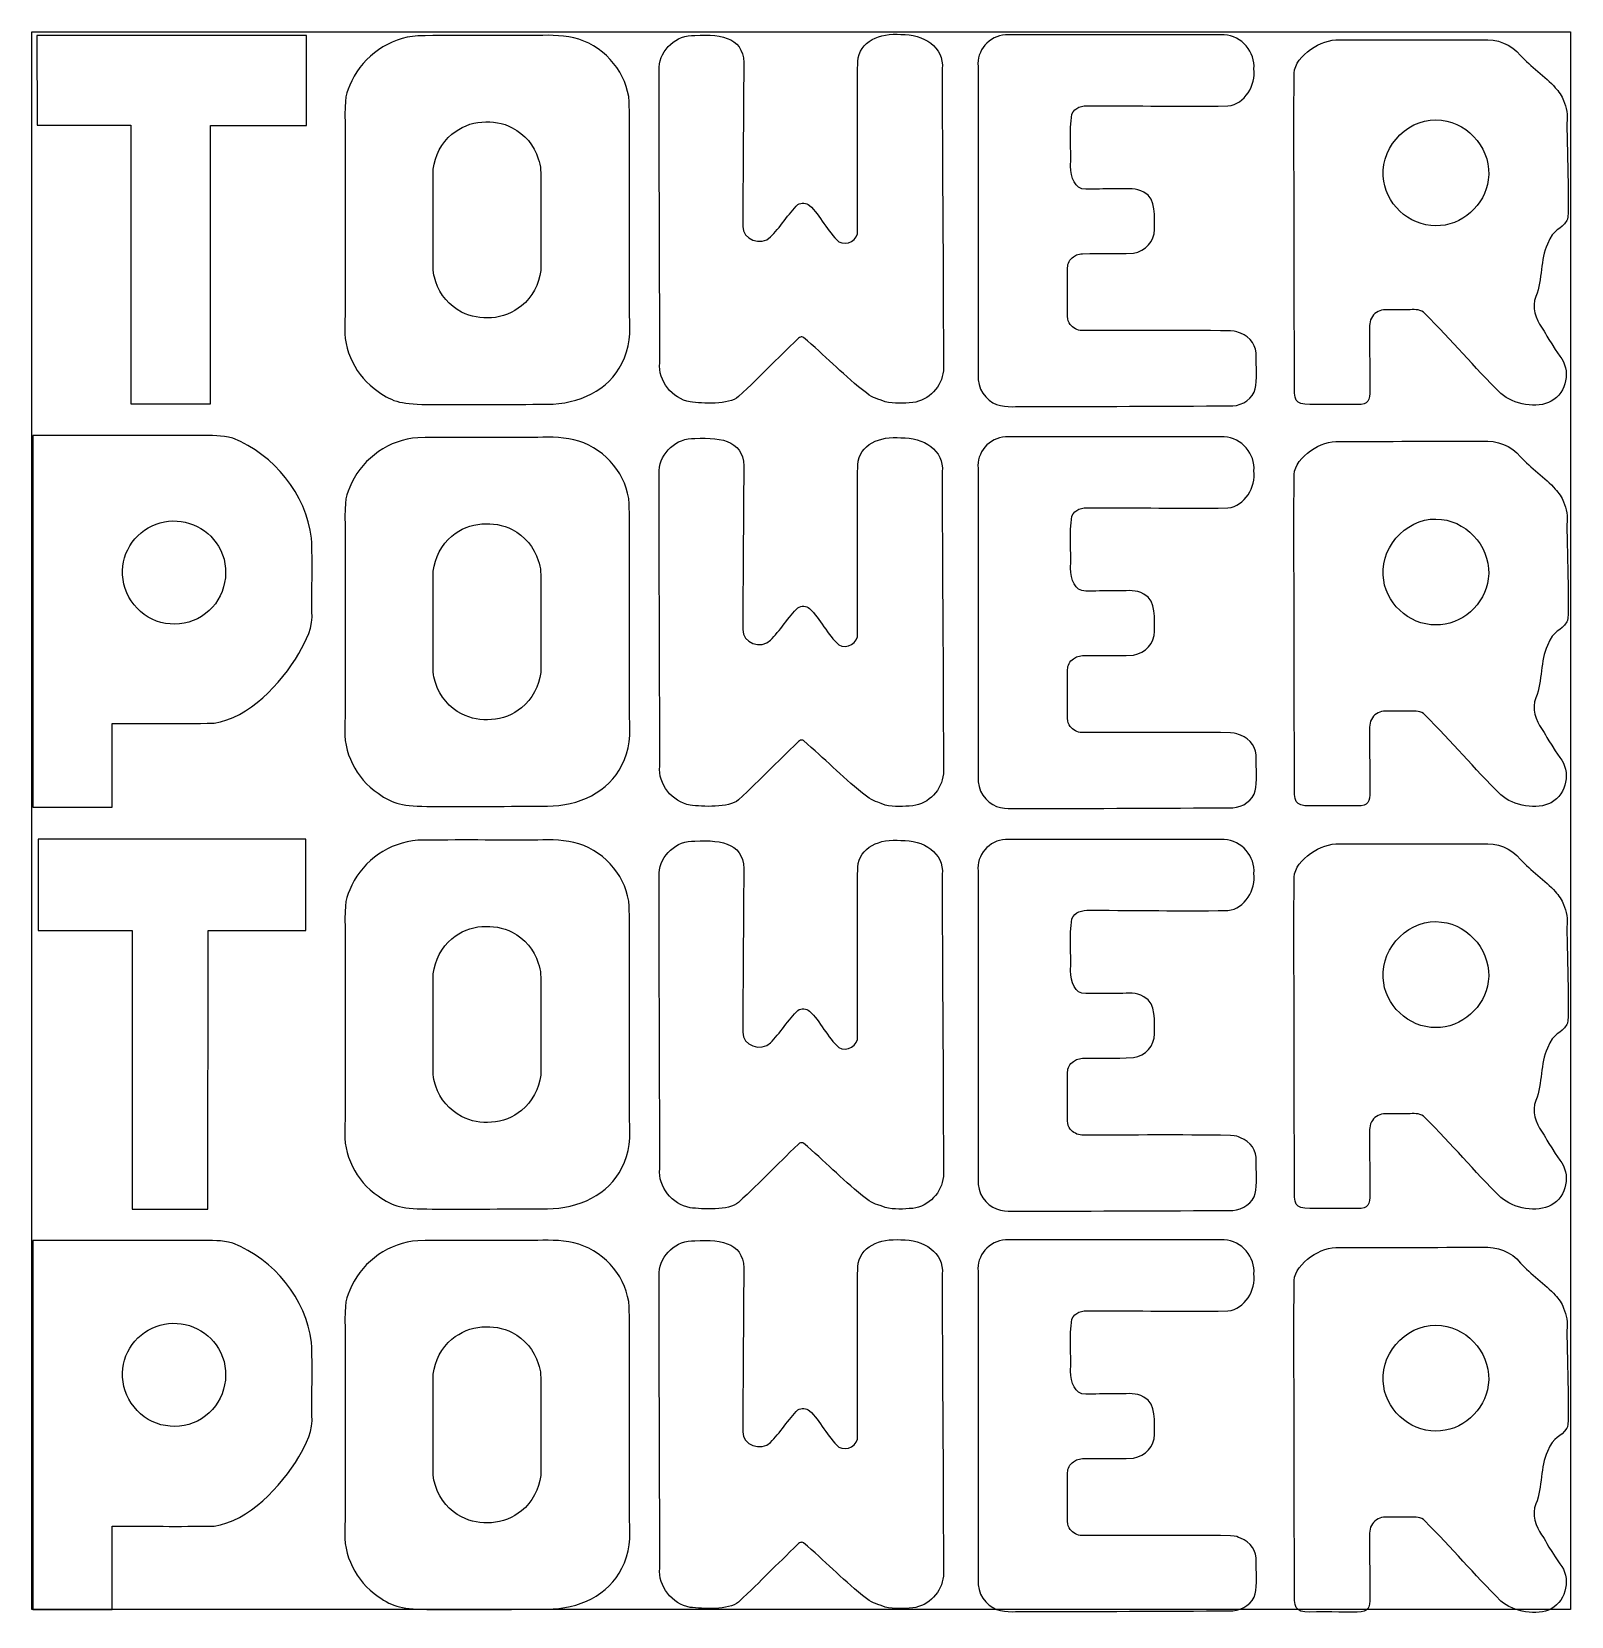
# Model space of a CAD drawing. Extents: x 0 to 0.0393, y 10.8776 to 10.9181.
import ezdxf

# ---------------------------------------------------------------- set-up
doc = ezdxf.new("R2010")
doc.units = 0
doc.layers.add('Letters', color=7, linetype='CONTINUOUS')

msp = doc.modelspace()

# ---------------------------------------------------------------- linework, layer by layer
at = {"layer": 'Letters', "color": 7}
for p, q in [((0, 10.877778), (0, 10.918056)), ((0, 10.918056), (0.039289, 10.918056)), ((0.039289, 10.918056), (0.039289, 10.877778)), ((0.007017, 10.917962), (0.000135, 10.917962)), ((0.000135, 10.917962), (0.000141, 10.915669)), ((0.007017, 10.915665), (0.007017, 10.917962)), ((0.000141, 10.915669), (0.002535, 10.915668)), ((0.002535, 10.915668), (0.002532, 10.908556)), ((0.004566, 10.908556), (0.004568, 10.915665)), ((0.004568, 10.915665), (0.007017, 10.915665)), ((0.034506, 10.914371), (0.034506, 10.914371)), ((0.020602, 10.912695), (0.020602, 10.912695)), ((0.026595, 10.912305), (0.026673, 10.912357)), ((0.026445, 10.910783), (0.026445, 10.912032)), ((0.010258, 10.9119), (0.010258, 10.9119)), ((0.034156, 10.910552), (0.034162, 10.908921)), ((0.015067, 10.909589), (0.015067, 10.909589)), ((0.032235, 10.908957), (0.032235, 10.909371)), ((0.002532, 10.908556), (0.004566, 10.908556)), ((0.025388, 10.908485), (0.025388, 10.908485)), ((0.004161, 10.907745), (0.004161, 10.907745)), ((0.002319, 10.904188), (0.002319, 10.904188)), ((0.034504, 10.904181), (0.034504, 10.904181)), ((0.020602, 10.902402), (0.020602, 10.902403)), ((0.026595, 10.902043), (0.026673, 10.902095)), ((0.010258, 10.901641), (0.010258, 10.901641)), ((0.026445, 10.900522), (0.026445, 10.901771)), ((0.034156, 10.900305), (0.034162, 10.898674)), ((0.015067, 10.899329), (0.015067, 10.899329)), ((0.032235, 10.89871), (0.032235, 10.899125)), ((0.025388, 10.898224), (0.025388, 10.898224)), ((0.007, 10.897444), (0.000164, 10.897444)), ((0.000164, 10.897444), (0.000169, 10.895113)), ((0.007, 10.895109), (0.007, 10.897444)), ((0.000169, 10.895113), (0.002569, 10.895112)), ((0.002569, 10.895112), (0.002567, 10.888)), ((0.0045, 10.888), (0.004502, 10.895109)), ((0.004502, 10.895109), (0.007, 10.895109)), ((0.034504, 10.893903), (0.034504, 10.893903)), ((0.020602, 10.892125), (0.020602, 10.892125)), ((0.026595, 10.891766), (0.026673, 10.891818)), ((0.010258, 10.891363), (0.010258, 10.891363)), ((0.026445, 10.890245), (0.026445, 10.891494)), ((0.034156, 10.890028), (0.034162, 10.888397)), ((0.015067, 10.889052), (0.015067, 10.889052)), ((0.032235, 10.888433), (0.032235, 10.888847)), ((0.002567, 10.888), (0.0045, 10.888)), ((0.025388, 10.887946), (0.025388, 10.887946)), ((0.004161, 10.887196), (0.004161, 10.887196)), ((0.002319, 10.883707), (0.002319, 10.883707)), ((0.034504, 10.883603), (0.034504, 10.883603)), ((0.020602, 10.881924), (0.020602, 10.881925)), ((0.026595, 10.881544), (0.026673, 10.881596)), ((0.026445, 10.880023), (0.026445, 10.881272)), ((0.010258, 10.881141), (0.010258, 10.881141)), ((0.034156, 10.879728), (0.034162, 10.878097)), ((0.015067, 10.878829), (0.015067, 10.878829)), ((0.032235, 10.878133), (0.032235, 10.878547)), ((0.039289, 10.877778), (0, 10.877778)), ((0.025388, 10.877724), (0.025388, 10.877725)), ((0.039289, 10.877778), (0.039289, 10.877778))]:
    msp.add_line(p, q, dxfattribs=at)
for points in [[(0.016928, 10.917963), (0.017659, 10.918007), (0.01823, 10.917883), (0.018177, 10.917135)], [(0.021087, 10.917295), (0.021136, 10.917814), (0.021653, 10.918033), (0.022192, 10.917984)], [(0.022192, 10.917984), (0.022767, 10.917999), (0.023295, 10.917663), (0.023246, 10.917111)], [(0.009855, 10.917952), (0.009131, 10.917899), (0.008473, 10.917438), (0.008174, 10.916804)], [(0.01292, 10.917958), (0.011898, 10.917953), (0.010876, 10.917967), (0.009855, 10.917952)], [(0.01397, 10.917865), (0.01363, 10.917962), (0.013272, 10.917973), (0.01292, 10.917958)], [(0.015257, 10.916266), (0.015203, 10.916983), (0.014674, 10.917633), (0.01397, 10.917865)], [(0.01602, 10.917151), (0.016045, 10.917597), (0.016461, 10.917986), (0.016928, 10.917963)], [(0.024863, 10.917973), (0.024439, 10.917957), (0.024118, 10.917563), (0.02416, 10.917171)], [(0.03044, 10.917973), (0.028512, 10.917977), (0.026791, 10.917977), (0.024863, 10.917973)], [(0.031203, 10.917106), (0.031245, 10.917529), (0.030899, 10.917954), (0.03044, 10.917973)], [(0.032228, 10.916999), (0.032269, 10.917454), (0.032927, 10.917876), (0.033384, 10.917845)], [(0.033384, 10.917845), (0.034603, 10.917845), (0.035821, 10.917845), (0.037038, 10.917851)], [(0.037038, 10.917851), (0.037402, 10.917872), (0.037781, 10.917741), (0.038011, 10.917447)], [(0.021083, 10.912983), (0.021086, 10.914351), (0.021076, 10.915927), (0.021087, 10.917295)], [(0.038011, 10.917447), (0.038259, 10.917174), (0.03865, 10.916902), (0.038896, 10.916627)], [(0.008174, 10.916804), (0.008017, 10.916471), (0.007987, 10.916398), (0.008002, 10.915713)], [(0.016034, 10.909603), (0.016036, 10.912139), (0.016014, 10.914615), (0.01602, 10.917151)], [(0.018177, 10.917135), (0.018177, 10.915862), (0.018155, 10.914349), (0.018154, 10.913087)], [(0.023246, 10.917111), (0.023244, 10.914598), (0.023279, 10.911912), (0.023274, 10.909399)], [(0.02416, 10.917171), (0.02416, 10.914544), (0.02416, 10.911916), (0.02416, 10.909287)], [(0.030539, 10.91616), (0.030977, 10.916205), (0.031258, 10.916698), (0.031203, 10.917106)], [(0.032235, 10.909371), (0.032237, 10.911879), (0.032219, 10.914492), (0.032228, 10.916999)], [(0.038896, 10.916627), (0.038981, 10.916527), (0.039064, 10.916422), (0.03911, 10.916297)], [(0.01526, 10.910817), (0.015258, 10.912633), (0.015265, 10.91445), (0.015257, 10.916266)], [(0.026557, 10.91595), (0.026626, 10.916125), (0.026815, 10.916175), (0.027012, 10.916166)], [(0.027012, 10.916166), (0.028395, 10.916166), (0.029156, 10.916144), (0.030539, 10.91616)], [(0.03911, 10.916297), (0.039183, 10.916121), (0.039217, 10.915928), (0.039195, 10.915725)], [(0.008002, 10.915713), (0.007999, 10.913996), (0.008006, 10.912296), (0.007998, 10.910596)], [(0.01073, 10.915439), (0.010945, 10.915618), (0.011215, 10.915735), (0.011496, 10.91575)], [(0.011496, 10.91575), (0.01176, 10.915771), (0.012032, 10.91573), (0.012267, 10.915604)], [(0.012267, 10.915604), (0.012581, 10.915441), (0.012831, 10.915155), (0.012933, 10.914814)], [(0.026524, 10.91462), (0.026543, 10.915083), (0.026483, 10.915493), (0.026557, 10.91595)], [(0.034506, 10.914371), (0.034444, 10.91516), (0.035204, 10.915909), (0.035996, 10.915795)], [(0.035996, 10.915795), (0.036713, 10.915722), (0.037294, 10.914997), (0.037186, 10.914278)], [(0.039195, 10.915725), (0.039193, 10.914929), (0.039276, 10.913325), (0.039192, 10.913233)], [(0.010249, 10.914545), (0.010296, 10.914888), (0.010458, 10.91522), (0.01073, 10.915439)], [(0.012933, 10.914814), (0.013006, 10.914629), (0.013, 10.91443), (0.012997, 10.914236)], [(0.010247, 10.912509), (0.010248, 10.913188), (0.010244, 10.913867), (0.010249, 10.914545)], [(0.026915, 10.914038), (0.026609, 10.914024), (0.02654, 10.914343), (0.026524, 10.91462)], [(0.035846, 10.913101), (0.03516, 10.913095), (0.034531, 10.913683), (0.034506, 10.914371)], [(0.012997, 10.914236), (0.012996, 10.913477), (0.013, 10.912718), (0.012995, 10.911959)], [(0.027779, 10.914045), (0.02737, 10.914045), (0.027324, 10.914038), (0.026915, 10.914038)], [(0.02839, 10.913959), (0.028196, 10.914081), (0.027999, 10.91404), (0.027779, 10.914045)], [(0.028663, 10.913009), (0.028657, 10.913321), (0.028731, 10.913783), (0.02839, 10.913959)], [(0.037186, 10.914278), (0.037109, 10.913629), (0.036504, 10.913087), (0.035846, 10.913101)], [(0.018864, 10.912816), (0.01909, 10.913035), (0.019332, 10.913424), (0.019559, 10.913643)], [(0.019559, 10.913643), (0.01965, 10.913698), (0.019779, 10.913692), (0.019858, 10.913623)], [(0.019858, 10.913623), (0.020128, 10.91337), (0.020325, 10.912945), (0.020602, 10.912695)], [(0.039192, 10.913233), (0.039048, 10.912974), (0.038847, 10.913058), (0.0387, 10.912632)], [(0.018154, 10.913087), (0.018136, 10.912752), (0.018627, 10.912571), (0.018864, 10.912816)], [(0.020602, 10.912695), (0.020813, 10.912575), (0.021109, 10.912742), (0.021083, 10.912983)], [(0.028133, 10.912404), (0.028434, 10.912453), (0.028667, 10.912711), (0.028663, 10.913009)], [(0.010258, 10.9119), (0.010233, 10.912101), (0.010254, 10.912306), (0.010247, 10.912509)], [(0.026673, 10.912357), (0.026722, 10.912374), (0.026774, 10.912383), (0.026827, 10.912389)], [(0.026827, 10.912389), (0.027362, 10.9124), (0.027598, 10.912379), (0.028133, 10.912404)], [(0.0387, 10.912632), (0.038511, 10.91225), (0.038574, 10.91174), (0.038404, 10.911296)], [(0.012995, 10.911959), (0.012949, 10.911612), (0.012782, 10.911277), (0.012505, 10.911058)], [(0.026445, 10.912032), (0.026449, 10.912137), (0.026497, 10.912248), (0.026595, 10.912305)], [(0.010317, 10.911674), (0.010291, 10.911748), (0.010271, 10.911823), (0.010258, 10.9119)], [(0.010977, 10.9109), (0.010669, 10.911061), (0.010421, 10.91134), (0.010317, 10.911674)], [(0.038404, 10.911296), (0.03828, 10.911039), (0.038413, 10.9107), (0.038546, 10.910512)], [(0.011737, 10.910753), (0.011477, 10.910735), (0.011209, 10.910775), (0.010977, 10.9109)], [(0.012505, 10.911058), (0.012289, 10.91088), (0.012018, 10.910767), (0.011737, 10.910753)], [(0.015067, 10.909589), (0.015276, 10.909965), (0.015288, 10.910402), (0.01526, 10.910817)], [(0.026513, 10.910578), (0.026472, 10.910638), (0.026446, 10.910707), (0.026445, 10.910783)], [(0.034203, 10.910747), (0.03417, 10.910688), (0.03416, 10.910616), (0.034156, 10.910552)], [(0.034511, 10.910955), (0.034381, 10.910942), (0.034264, 10.910861), (0.034203, 10.910747)], [(0.035195, 10.910959), (0.034967, 10.910956), (0.034738, 10.910963), (0.034511, 10.910955)], [(0.035567, 10.910865), (0.035471, 10.910967), (0.035323, 10.910962), (0.035195, 10.910959)], [(0.037511, 10.908818), (0.036801, 10.909517), (0.036279, 10.910157), (0.035567, 10.910865)], [(0.007998, 10.910596), (0.007943, 10.909931), (0.008276, 10.909255), (0.008843, 10.908873)], [(0.026808, 10.910427), (0.026689, 10.910426), (0.026589, 10.910499), (0.026513, 10.910578)], [(0.030608, 10.910419), (0.029192, 10.910442), (0.028224, 10.910424), (0.026808, 10.910427)], [(0.030863, 10.910356), (0.030787, 10.910392), (0.030763, 10.910408), (0.030608, 10.910419)], [(0.031264, 10.909766), (0.031278, 10.910017), (0.031114, 10.910271), (0.030863, 10.910356)], [(0.038546, 10.910512), (0.038646, 10.910375), (0.038659, 10.910286), (0.039014, 10.909771)], [(0.019576, 10.91023), (0.018958, 10.909637), (0.018669, 10.909325), (0.018045, 10.908739)], [(0.019631, 10.910261), (0.019609, 10.910258), (0.019593, 10.910244), (0.019576, 10.91023)], [(0.019662, 10.910264), (0.01965, 10.910265), (0.019636, 10.910262), (0.019631, 10.910261)], [(0.019705, 10.910252), (0.019688, 10.910259), (0.019689, 10.910264), (0.019662, 10.910264)], [(0.021211, 10.90891), (0.020656, 10.909359), (0.020248, 10.909786), (0.019705, 10.910252)], [(0.013165, 10.908547), (0.013961, 10.908544), (0.014732, 10.908908), (0.015067, 10.909589)], [(0.016812, 10.908604), (0.016344, 10.908689), (0.015989, 10.909141), (0.016034, 10.909603)], [(0.031239, 10.908939), (0.031292, 10.909143), (0.031253, 10.909558), (0.031264, 10.909766)], [(0.039014, 10.909771), (0.039306, 10.909425), (0.039191, 10.908837), (0.038788, 10.90862)], [(0.023274, 10.909399), (0.02324, 10.908998), (0.022909, 10.908639), (0.022492, 10.908589)], [(0.02416, 10.909287), (0.024136, 10.90896), (0.024359, 10.908633), (0.024635, 10.90854)], [(0.008843, 10.908873), (0.009237, 10.908592), (0.00945, 10.908545), (0.010227, 10.908537)], [(0.018045, 10.908739), (0.017792, 10.908523), (0.017124, 10.908568), (0.016812, 10.908604)], [(0.021792, 10.908606), (0.021454, 10.908745), (0.021519, 10.908668), (0.021211, 10.90891)], [(0.030662, 10.908503), (0.030924, 10.908521), (0.031171, 10.908694), (0.031239, 10.908939)], [(0.032798, 10.908538), (0.032301, 10.908523), (0.032233, 10.908576), (0.032235, 10.908957)], [(0.034162, 10.908921), (0.034163, 10.908632), (0.034134, 10.90854), (0.033843, 10.908536)], [(0.038788, 10.90862), (0.038452, 10.908428), (0.037816, 10.908539), (0.037511, 10.908818)], [(0.010227, 10.908537), (0.011206, 10.908537), (0.012186, 10.908537), (0.013165, 10.908547)], [(0.022492, 10.908589), (0.022261, 10.90857), (0.02202, 10.908553), (0.021792, 10.908606)], [(0.024635, 10.90854), (0.02491, 10.908448), (0.025156, 10.9085), (0.025388, 10.908485)], [(0.025388, 10.908485), (0.027195, 10.908487), (0.028856, 10.908498), (0.030662, 10.908503)], [(0.033843, 10.908536), (0.033829, 10.908536), (0.032945, 10.90854), (0.032798, 10.908538)], [(0.004161, 10.907745), (0.002784, 10.907745), (0.001407, 10.907745), (0.000029, 10.907745)], [(0.000029, 10.907745), (0.000029, 10.904583), (0.000029, 10.901421), (0.000029, 10.898258)], [(0.005135, 10.907676), (0.004813, 10.907763), (0.004687, 10.90774), (0.004161, 10.907745)], [(0.007144, 10.905124), (0.006999, 10.906252), (0.006196, 10.907255), (0.005135, 10.907676)], [(0.009855, 10.907692), (0.009131, 10.90764), (0.008473, 10.907179), (0.008174, 10.906545)], [(0.01292, 10.907698), (0.011898, 10.907694), (0.010876, 10.907707), (0.009855, 10.907692)], [(0.01397, 10.907605), (0.01363, 10.907703), (0.013272, 10.907714), (0.01292, 10.907698)], [(0.015257, 10.906007), (0.015203, 10.906724), (0.014674, 10.907373), (0.01397, 10.907605)], [(0.01602, 10.906858), (0.016045, 10.907304), (0.016461, 10.907693), (0.016928, 10.90767)], [(0.016928, 10.90767), (0.017659, 10.907714), (0.01823, 10.90759), (0.018177, 10.906843)], [(0.021087, 10.907002), (0.021136, 10.907521), (0.021653, 10.907741), (0.022192, 10.907691)], [(0.022192, 10.907691), (0.022767, 10.907706), (0.023295, 10.90737), (0.023246, 10.906818)], [(0.024863, 10.907711), (0.024439, 10.907696), (0.024118, 10.907302), (0.02416, 10.90691)], [(0.03044, 10.907711), (0.028512, 10.907715), (0.026791, 10.907715), (0.024863, 10.907711)], [(0.031203, 10.906845), (0.031245, 10.907268), (0.030899, 10.907693), (0.03044, 10.907711)], [(0.032228, 10.906753), (0.032269, 10.907208), (0.032927, 10.907629), (0.033384, 10.907598)], [(0.033384, 10.907598), (0.034603, 10.907598), (0.035821, 10.907599), (0.037038, 10.907605)], [(0.037038, 10.907605), (0.037402, 10.907626), (0.037781, 10.907495), (0.038011, 10.907201)], [(0.038011, 10.907201), (0.038259, 10.906928), (0.03865, 10.906656), (0.038896, 10.906381)], [(0.016034, 10.89931), (0.016036, 10.901846), (0.016014, 10.904322), (0.01602, 10.906858)], [(0.018177, 10.906843), (0.018177, 10.90557), (0.018155, 10.904057), (0.018154, 10.902794)], [(0.021083, 10.902691), (0.021086, 10.904059), (0.021076, 10.905634), (0.021087, 10.907002)], [(0.023246, 10.906818), (0.023244, 10.904306), (0.023279, 10.90162), (0.023274, 10.899107)], [(0.02416, 10.90691), (0.02416, 10.904283), (0.02416, 10.901655), (0.02416, 10.899026)], [(0.030539, 10.905899), (0.030977, 10.905944), (0.031258, 10.906437), (0.031203, 10.906845)], [(0.032235, 10.899125), (0.032237, 10.901633), (0.032219, 10.904246), (0.032228, 10.906753)], [(0.008174, 10.906545), (0.008017, 10.906211), (0.007987, 10.906138), (0.008002, 10.905453)], [(0.038896, 10.906381), (0.038981, 10.906281), (0.039064, 10.906176), (0.03911, 10.906051)], [(0.01526, 10.900558), (0.015258, 10.902374), (0.015265, 10.904191), (0.015257, 10.906007)], [(0.026557, 10.905689), (0.026626, 10.905863), (0.026815, 10.905913), (0.027012, 10.905905)], [(0.027012, 10.905905), (0.028395, 10.905904), (0.029156, 10.905883), (0.030539, 10.905899)], [(0.03911, 10.906051), (0.039183, 10.905875), (0.039217, 10.905682), (0.039195, 10.905478)], [(0.002319, 10.904188), (0.002277, 10.904786), (0.002703, 10.905371), (0.003284, 10.905516)], [(0.003284, 10.905516), (0.003841, 10.905682), (0.00448, 10.905423), (0.004769, 10.90492)], [(0.01073, 10.905179), (0.010945, 10.905359), (0.011215, 10.905475), (0.011496, 10.90549)], [(0.011496, 10.90549), (0.01176, 10.905512), (0.012032, 10.905471), (0.012267, 10.905345)], [(0.026524, 10.904359), (0.026543, 10.904822), (0.026483, 10.905232), (0.026557, 10.905689)], [(0.034504, 10.904181), (0.034442, 10.904969), (0.035202, 10.905718), (0.035994, 10.905604)], [(0.035994, 10.905604), (0.036712, 10.905531), (0.037292, 10.904806), (0.037185, 10.904088)], [(0.039195, 10.905478), (0.039193, 10.904682), (0.039276, 10.903079), (0.039192, 10.902987)], [(0.007156, 10.903255), (0.007148, 10.903878), (0.007172, 10.904503), (0.007144, 10.905124)], [(0.008002, 10.905453), (0.007999, 10.903737), (0.008006, 10.902037), (0.007998, 10.900337)], [(0.010249, 10.904285), (0.010296, 10.904628), (0.010458, 10.90496), (0.01073, 10.905179)], [(0.012267, 10.905345), (0.012581, 10.905181), (0.012831, 10.904895), (0.012933, 10.904554)], [(0.004769, 10.90492), (0.005111, 10.904368), (0.004958, 10.903584), (0.004435, 10.9032)], [(0.010247, 10.90225), (0.010248, 10.902928), (0.010244, 10.903607), (0.010249, 10.904285)], [(0.012933, 10.904554), (0.013006, 10.90437), (0.013, 10.904171), (0.012997, 10.903976)], [(0.026915, 10.903777), (0.026609, 10.903763), (0.02654, 10.904082), (0.026524, 10.904359)], [(0.002693, 10.90334), (0.00247, 10.903565), (0.002338, 10.903873), (0.002319, 10.904188)], [(0.012997, 10.903976), (0.012996, 10.903217), (0.013, 10.902458), (0.012995, 10.901699)], [(0.035844, 10.902911), (0.035158, 10.902905), (0.03453, 10.903493), (0.034504, 10.904181)], [(0.037185, 10.904088), (0.037108, 10.903438), (0.036502, 10.902896), (0.035844, 10.902911)], [(0.027779, 10.903784), (0.02737, 10.903784), (0.027324, 10.903776), (0.026915, 10.903777)], [(0.02839, 10.903698), (0.028196, 10.90382), (0.027999, 10.903779), (0.027779, 10.903784)], [(0.028663, 10.902747), (0.028657, 10.90306), (0.028731, 10.903522), (0.02839, 10.903698)], [(0.004435, 10.9032), (0.003929, 10.902798), (0.003125, 10.902855), (0.002693, 10.90334)], [(0.00682, 10.902182), (0.007, 10.902512), (0.0072, 10.902867), (0.007156, 10.903255)], [(0.018864, 10.902523), (0.01909, 10.902743), (0.019332, 10.903132), (0.019559, 10.903351)], [(0.019559, 10.903351), (0.01965, 10.903406), (0.019779, 10.9034), (0.019858, 10.903331)], [(0.019858, 10.903331), (0.020128, 10.903078), (0.020325, 10.902652), (0.020602, 10.902402)], [(0.018154, 10.902794), (0.018136, 10.90246), (0.018627, 10.902278), (0.018864, 10.902523)], [(0.020602, 10.902403), (0.020813, 10.902282), (0.021109, 10.90245), (0.021083, 10.902691)], [(0.028133, 10.902143), (0.028434, 10.902192), (0.028667, 10.90245), (0.028663, 10.902747)], [(0.039192, 10.902987), (0.039048, 10.902728), (0.038847, 10.902812), (0.0387, 10.902386)], [(0.010258, 10.901641), (0.010233, 10.901842), (0.010254, 10.902047), (0.010247, 10.90225)], [(0.0387, 10.902386), (0.038511, 10.902004), (0.038574, 10.901494), (0.038404, 10.90105)], [(0.004656, 10.900402), (0.005538, 10.900535), (0.006367, 10.901412), (0.00682, 10.902182)], [(0.026445, 10.901771), (0.026449, 10.901876), (0.026497, 10.901987), (0.026595, 10.902043)], [(0.026673, 10.902095), (0.026722, 10.902113), (0.026774, 10.902122), (0.026827, 10.902128)], [(0.026827, 10.902128), (0.027362, 10.902139), (0.027598, 10.902118), (0.028133, 10.902143)], [(0.010317, 10.901415), (0.010291, 10.901488), (0.010271, 10.901564), (0.010258, 10.901641)], [(0.010977, 10.90064), (0.010669, 10.900801), (0.010421, 10.90108), (0.010317, 10.901415)], [(0.012995, 10.901699), (0.012949, 10.901353), (0.012782, 10.901018), (0.012505, 10.900798)], [(0.038404, 10.90105), (0.03828, 10.900793), (0.038413, 10.900454), (0.038546, 10.900266)], [(0.011737, 10.900494), (0.011477, 10.900475), (0.011209, 10.900516), (0.010977, 10.90064)], [(0.012505, 10.900798), (0.012289, 10.90062), (0.012018, 10.900507), (0.011737, 10.900494)], [(0.034511, 10.900709), (0.034381, 10.900695), (0.034264, 10.900615), (0.034203, 10.9005)], [(0.035195, 10.900712), (0.034967, 10.90071), (0.034738, 10.900717), (0.034511, 10.900709)], [(0.035567, 10.900619), (0.035471, 10.900721), (0.035323, 10.900715), (0.035195, 10.900712)], [(0.037511, 10.898572), (0.036801, 10.899271), (0.036279, 10.899911), (0.035567, 10.900619)], [(0.002058, 10.900398), (0.003006, 10.900401), (0.003708, 10.900391), (0.004656, 10.900402)], [(0.002058, 10.898258), (0.002058, 10.899092), (0.002058, 10.899564), (0.002058, 10.900398)], [(0.007998, 10.900337), (0.007943, 10.899671), (0.008276, 10.898995), (0.008843, 10.898613)], [(0.015067, 10.899329), (0.015276, 10.899705), (0.015288, 10.900142), (0.01526, 10.900558)], [(0.026513, 10.900317), (0.026472, 10.900377), (0.026446, 10.900446), (0.026445, 10.900522)], [(0.026808, 10.900166), (0.026689, 10.900165), (0.026589, 10.900237), (0.026513, 10.900317)], [(0.034203, 10.9005), (0.03417, 10.900442), (0.03416, 10.90037), (0.034156, 10.900305)], [(0.038546, 10.900266), (0.038646, 10.900129), (0.038659, 10.90004), (0.039014, 10.899525)], [(0.019576, 10.899937), (0.018958, 10.899344), (0.018669, 10.899032), (0.018045, 10.898446)], [(0.019631, 10.899968), (0.019609, 10.899965), (0.019593, 10.899951), (0.019576, 10.899937)], [(0.019662, 10.899972), (0.01965, 10.899972), (0.019636, 10.899969), (0.019631, 10.899968)], [(0.019705, 10.899959), (0.019688, 10.899966), (0.019689, 10.899971), (0.019662, 10.899972)], [(0.021211, 10.898617), (0.020656, 10.899066), (0.020248, 10.899493), (0.019705, 10.899959)], [(0.030608, 10.900158), (0.029192, 10.900181), (0.028224, 10.900163), (0.026808, 10.900166)], [(0.030863, 10.900095), (0.030787, 10.900131), (0.030763, 10.900147), (0.030608, 10.900158)], [(0.031264, 10.899505), (0.031278, 10.899756), (0.031114, 10.90001), (0.030863, 10.900095)], [(0.031239, 10.898678), (0.031292, 10.898882), (0.031253, 10.899297), (0.031264, 10.899505)], [(0.039014, 10.899525), (0.039306, 10.899179), (0.039191, 10.89859), (0.038788, 10.898374)], [(0.013165, 10.898288), (0.013961, 10.898285), (0.014732, 10.898649), (0.015067, 10.899329)], [(0.016812, 10.898311), (0.016344, 10.898396), (0.015989, 10.898849), (0.016034, 10.89931)], [(0.023274, 10.899107), (0.02324, 10.898705), (0.022909, 10.898346), (0.022492, 10.898296)], [(0.02416, 10.899026), (0.024136, 10.898699), (0.024359, 10.898372), (0.024635, 10.898279)], [(0.008843, 10.898613), (0.009237, 10.898333), (0.00945, 10.898286), (0.010227, 10.898278)], [(0.021792, 10.898313), (0.021454, 10.898452), (0.021519, 10.898376), (0.021211, 10.898617)], [(0.030662, 10.898242), (0.030924, 10.89826), (0.031171, 10.898433), (0.031239, 10.898678)], [(0.032798, 10.898292), (0.032301, 10.898276), (0.032233, 10.89833), (0.032235, 10.89871)], [(0.034162, 10.898674), (0.034163, 10.898385), (0.034134, 10.898294), (0.033843, 10.89829)], [(0.000029, 10.898258), (0.000623, 10.898258), (0.001464, 10.898258), (0.002058, 10.898258)], [(0.010227, 10.898278), (0.011206, 10.898278), (0.012186, 10.898278), (0.013165, 10.898288)], [(0.018045, 10.898446), (0.017792, 10.89823), (0.017124, 10.898275), (0.016812, 10.898311)], [(0.022492, 10.898296), (0.022261, 10.898278), (0.02202, 10.89826), (0.021792, 10.898313)], [(0.024635, 10.898279), (0.02491, 10.898186), (0.025156, 10.898238), (0.025388, 10.898224)], [(0.025388, 10.898224), (0.027195, 10.898225), (0.028856, 10.898237), (0.030662, 10.898242)], [(0.033843, 10.89829), (0.033829, 10.898289), (0.032945, 10.898294), (0.032798, 10.898292)], [(0.038788, 10.898374), (0.038452, 10.898182), (0.037816, 10.898293), (0.037511, 10.898572)], [(0.009855, 10.897414), (0.009131, 10.897362), (0.008473, 10.896901), (0.008174, 10.896267)], [(0.01292, 10.897421), (0.011898, 10.897416), (0.010876, 10.89743), (0.009855, 10.897414)], [(0.01397, 10.897327), (0.01363, 10.897425), (0.013272, 10.897436), (0.01292, 10.897421)], [(0.01602, 10.89658), (0.016045, 10.897026), (0.016461, 10.897416), (0.016928, 10.897392)], [(0.016928, 10.897392), (0.017659, 10.897437), (0.01823, 10.897312), (0.018177, 10.896565)], [(0.021087, 10.896724), (0.021136, 10.897243), (0.021653, 10.897462), (0.022192, 10.897413)], [(0.022192, 10.897413), (0.022767, 10.897428), (0.023295, 10.897092), (0.023246, 10.89654)], [(0.024863, 10.897434), (0.024439, 10.897418), (0.024118, 10.897024), (0.02416, 10.896633)], [(0.03044, 10.897434), (0.028512, 10.897438), (0.026791, 10.897438), (0.024863, 10.897434)], [(0.031203, 10.896568), (0.031245, 10.89699), (0.030899, 10.897416), (0.03044, 10.897434)], [(0.015257, 10.895729), (0.015203, 10.896446), (0.014674, 10.897095), (0.01397, 10.897327)], [(0.032228, 10.896475), (0.032269, 10.89693), (0.032927, 10.897352), (0.033384, 10.89732)], [(0.033384, 10.89732), (0.034603, 10.897321), (0.035821, 10.897321), (0.037038, 10.897327)], [(0.037038, 10.897327), (0.037402, 10.897348), (0.037781, 10.897217), (0.038011, 10.896923)], [(0.016034, 10.889032), (0.016036, 10.891568), (0.016014, 10.894045), (0.01602, 10.89658)], [(0.018177, 10.896565), (0.018177, 10.895292), (0.018155, 10.893779), (0.018154, 10.892516)], [(0.021083, 10.892413), (0.021086, 10.893781), (0.021076, 10.895356), (0.021087, 10.896724)], [(0.02416, 10.896633), (0.02416, 10.894005), (0.02416, 10.891377), (0.02416, 10.888748)], [(0.030539, 10.895622), (0.030977, 10.895667), (0.031258, 10.89616), (0.031203, 10.896568)], [(0.038011, 10.896923), (0.038259, 10.89665), (0.03865, 10.896378), (0.038896, 10.896103)], [(0.008174, 10.896267), (0.008017, 10.895933), (0.007987, 10.895861), (0.008002, 10.895176)], [(0.023246, 10.89654), (0.023244, 10.894028), (0.023279, 10.891341), (0.023274, 10.888829)], [(0.032235, 10.888847), (0.032237, 10.891355), (0.032219, 10.893968), (0.032228, 10.896475)], [(0.038896, 10.896103), (0.038981, 10.896003), (0.039064, 10.895898), (0.03911, 10.895773)], [(0.03911, 10.895773), (0.039183, 10.895597), (0.039217, 10.895404), (0.039195, 10.895201)], [(0.01526, 10.89028), (0.015258, 10.892096), (0.015265, 10.893913), (0.015257, 10.895729)], [(0.026524, 10.894081), (0.026543, 10.894544), (0.026483, 10.894954), (0.026557, 10.895412)], [(0.026557, 10.895412), (0.026626, 10.895586), (0.026815, 10.895636), (0.027012, 10.895628)], [(0.027012, 10.895628), (0.028395, 10.895627), (0.029156, 10.895605), (0.030539, 10.895622)], [(0.034504, 10.893903), (0.034442, 10.894691), (0.035202, 10.89544), (0.035994, 10.895327)], [(0.008002, 10.895176), (0.007999, 10.893459), (0.008006, 10.891759), (0.007998, 10.890059)], [(0.01073, 10.894902), (0.010945, 10.895081), (0.011215, 10.895197), (0.011496, 10.895212)], [(0.011496, 10.895212), (0.01176, 10.895234), (0.012032, 10.895193), (0.012267, 10.895067)], [(0.012267, 10.895067), (0.012581, 10.894904), (0.012831, 10.894617), (0.012933, 10.894276)], [(0.035994, 10.895327), (0.036712, 10.895253), (0.037292, 10.894528), (0.037185, 10.89381)], [(0.039195, 10.895201), (0.039193, 10.894405), (0.039276, 10.892801), (0.039192, 10.892709)], [(0.010249, 10.894008), (0.010296, 10.89435), (0.010458, 10.894683), (0.01073, 10.894902)], [(0.012933, 10.894276), (0.013006, 10.894092), (0.013, 10.893893), (0.012997, 10.893698)], [(0.010247, 10.891972), (0.010248, 10.89265), (0.010244, 10.893329), (0.010249, 10.894008)], [(0.026915, 10.8935), (0.026609, 10.893485), (0.02654, 10.893804), (0.026524, 10.894081)], [(0.035844, 10.892633), (0.035158, 10.892627), (0.03453, 10.893215), (0.034504, 10.893903)], [(0.037185, 10.89381), (0.037108, 10.89316), (0.036502, 10.892619), (0.035844, 10.892633)], [(0.012997, 10.893698), (0.012996, 10.892939), (0.013, 10.89218), (0.012995, 10.891422)], [(0.027779, 10.893507), (0.02737, 10.893507), (0.027324, 10.893499), (0.026915, 10.8935)], [(0.02839, 10.893421), (0.028196, 10.893543), (0.027999, 10.893501), (0.027779, 10.893507)], [(0.028663, 10.89247), (0.028657, 10.892782), (0.028731, 10.893244), (0.02839, 10.893421)], [(0.018864, 10.892246), (0.01909, 10.892465), (0.019332, 10.892854), (0.019559, 10.893073)], [(0.019559, 10.893073), (0.01965, 10.893128), (0.019779, 10.893122), (0.019858, 10.893053)], [(0.019858, 10.893053), (0.020128, 10.8928), (0.020325, 10.892374), (0.020602, 10.892125)], [(0.018154, 10.892516), (0.018136, 10.892182), (0.018627, 10.892001), (0.018864, 10.892246)], [(0.039192, 10.892709), (0.039048, 10.89245), (0.038847, 10.892534), (0.0387, 10.892108)], [(0.020602, 10.892125), (0.020813, 10.892004), (0.021109, 10.892172), (0.021083, 10.892413)], [(0.028133, 10.891866), (0.028434, 10.891914), (0.028667, 10.892173), (0.028663, 10.89247)], [(0.0387, 10.892108), (0.038511, 10.891726), (0.038574, 10.891216), (0.038404, 10.890772)], [(0.010258, 10.891363), (0.010233, 10.891564), (0.010254, 10.891769), (0.010247, 10.891972)], [(0.026445, 10.891494), (0.026449, 10.891599), (0.026497, 10.891709), (0.026595, 10.891766)], [(0.026673, 10.891818), (0.026722, 10.891835), (0.026774, 10.891844), (0.026827, 10.89185)], [(0.026827, 10.89185), (0.027362, 10.891862), (0.027598, 10.89184), (0.028133, 10.891866)], [(0.010317, 10.891137), (0.010291, 10.891211), (0.010271, 10.891286), (0.010258, 10.891363)], [(0.012995, 10.891422), (0.012949, 10.891075), (0.012782, 10.89074), (0.012505, 10.89052)], [(0.010977, 10.890362), (0.010669, 10.890524), (0.010421, 10.890803), (0.010317, 10.891137)], [(0.012505, 10.89052), (0.012289, 10.890343), (0.012018, 10.89023), (0.011737, 10.890216)], [(0.038404, 10.890772), (0.03828, 10.890515), (0.038413, 10.890176), (0.038546, 10.889988)], [(0.011737, 10.890216), (0.011477, 10.890197), (0.011209, 10.890238), (0.010977, 10.890362)], [(0.015067, 10.889052), (0.015276, 10.889428), (0.015288, 10.889864), (0.01526, 10.89028)], [(0.026513, 10.890039), (0.026472, 10.890099), (0.026446, 10.890168), (0.026445, 10.890245)], [(0.034203, 10.890223), (0.03417, 10.890164), (0.03416, 10.890092), (0.034156, 10.890028)], [(0.034511, 10.890431), (0.034381, 10.890418), (0.034264, 10.890337), (0.034203, 10.890223)], [(0.035195, 10.890435), (0.034967, 10.890432), (0.034738, 10.890439), (0.034511, 10.890431)], [(0.035567, 10.890341), (0.035471, 10.890443), (0.035323, 10.890438), (0.035195, 10.890435)], [(0.037511, 10.888294), (0.036801, 10.888993), (0.036279, 10.889633), (0.035567, 10.890341)], [(0.007998, 10.890059), (0.007943, 10.889393), (0.008276, 10.888718), (0.008843, 10.888335)], [(0.019631, 10.88969), (0.019609, 10.889688), (0.019593, 10.889673), (0.019576, 10.889659)], [(0.019662, 10.889694), (0.01965, 10.889694), (0.019636, 10.889692), (0.019631, 10.88969)], [(0.019705, 10.889681), (0.019688, 10.889688), (0.019689, 10.889693), (0.019662, 10.889694)], [(0.021211, 10.888339), (0.020656, 10.888788), (0.020248, 10.889215), (0.019705, 10.889681)], [(0.026808, 10.889888), (0.026689, 10.889888), (0.026589, 10.88996), (0.026513, 10.890039)], [(0.030608, 10.88988), (0.029192, 10.889903), (0.028224, 10.889886), (0.026808, 10.889888)], [(0.030863, 10.889818), (0.030787, 10.889853), (0.030763, 10.88987), (0.030608, 10.88988)], [(0.031264, 10.889227), (0.031278, 10.889478), (0.031114, 10.889733), (0.030863, 10.889818)], [(0.038546, 10.889988), (0.038646, 10.889851), (0.038659, 10.889762), (0.039014, 10.889247)], [(0.019576, 10.889659), (0.018958, 10.889066), (0.018669, 10.888754), (0.018045, 10.888168)], [(0.013165, 10.88801), (0.013961, 10.888007), (0.014732, 10.888371), (0.015067, 10.889052)], [(0.016812, 10.888033), (0.016344, 10.888119), (0.015989, 10.888571), (0.016034, 10.889032)], [(0.031239, 10.8884), (0.031292, 10.888604), (0.031253, 10.889019), (0.031264, 10.889227)], [(0.039014, 10.889247), (0.039306, 10.888901), (0.039191, 10.888312), (0.038788, 10.888096)], [(0.023274, 10.888829), (0.02324, 10.888427), (0.022909, 10.888068), (0.022492, 10.888018)], [(0.02416, 10.888748), (0.024136, 10.888421), (0.024359, 10.888095), (0.024635, 10.888002)], [(0.008843, 10.888335), (0.009237, 10.888055), (0.00945, 10.888008), (0.010227, 10.888)], [(0.018045, 10.888168), (0.017792, 10.887952), (0.017124, 10.887997), (0.016812, 10.888033)], [(0.021792, 10.888036), (0.021454, 10.888174), (0.021519, 10.888098), (0.021211, 10.888339)], [(0.030662, 10.887964), (0.030924, 10.887983), (0.031171, 10.888155), (0.031239, 10.8884)], [(0.032798, 10.888014), (0.032301, 10.887998), (0.032233, 10.888052), (0.032235, 10.888433)], [(0.034162, 10.888397), (0.034163, 10.888108), (0.034134, 10.888016), (0.033843, 10.888012)], [(0.038788, 10.888096), (0.038452, 10.887904), (0.037816, 10.888015), (0.037511, 10.888294)], [(0.010227, 10.888), (0.011206, 10.888), (0.012186, 10.888), (0.013165, 10.88801)], [(0.022492, 10.888018), (0.022261, 10.888), (0.02202, 10.887982), (0.021792, 10.888036)], [(0.024635, 10.888002), (0.02491, 10.887908), (0.025156, 10.887961), (0.025388, 10.887946)], [(0.025388, 10.887946), (0.027195, 10.887948), (0.028856, 10.887958), (0.030662, 10.887964)], [(0.033843, 10.888012), (0.033829, 10.888012), (0.032945, 10.888016), (0.032798, 10.888014)], [(0.021087, 10.886524), (0.021136, 10.887043), (0.021653, 10.887262), (0.022192, 10.887213)], [(0.004161, 10.887196), (0.002784, 10.887196), (0.001407, 10.887196), (0.000029, 10.887196)], [(0.000029, 10.887196), (0.000029, 10.884056), (0.000029, 10.880917), (0.000029, 10.877778)], [(0.005135, 10.887127), (0.004813, 10.887213), (0.004687, 10.887192), (0.004161, 10.887196)], [(0.007144, 10.884594), (0.006999, 10.885713), (0.006196, 10.88671), (0.005135, 10.887127)], [(0.009855, 10.887192), (0.009131, 10.88714), (0.008473, 10.886679), (0.008174, 10.886045)], [(0.01292, 10.887198), (0.011898, 10.887194), (0.010876, 10.887207), (0.009855, 10.887192)], [(0.01397, 10.887105), (0.01363, 10.887203), (0.013272, 10.887214), (0.01292, 10.887198)], [(0.015257, 10.885506), (0.015203, 10.886224), (0.014674, 10.886873), (0.01397, 10.887105)], [(0.01602, 10.88638), (0.016045, 10.886826), (0.016461, 10.887215), (0.016928, 10.887192)], [(0.016928, 10.887192), (0.017659, 10.887236), (0.01823, 10.887112), (0.018177, 10.886364)], [(0.022192, 10.887213), (0.022767, 10.887228), (0.023295, 10.886892), (0.023246, 10.88634)], [(0.024863, 10.887212), (0.024439, 10.887196), (0.024118, 10.886802), (0.02416, 10.886411)], [(0.03044, 10.887212), (0.028512, 10.887216), (0.026791, 10.887216), (0.024863, 10.887212)], [(0.031203, 10.886345), (0.031245, 10.886768), (0.030899, 10.887194), (0.03044, 10.887212)], [(0.032228, 10.886175), (0.032269, 10.88663), (0.032927, 10.887052), (0.033384, 10.88702)], [(0.033384, 10.88702), (0.034603, 10.887021), (0.035821, 10.887021), (0.037038, 10.887027)], [(0.037038, 10.887027), (0.037402, 10.887048), (0.037781, 10.886917), (0.038011, 10.886623)], [(0.021083, 10.882213), (0.021086, 10.883581), (0.021076, 10.885156), (0.021087, 10.886524)], [(0.038011, 10.886623), (0.038259, 10.88635), (0.03865, 10.886078), (0.038896, 10.885803)], [(0.008174, 10.886045), (0.008017, 10.885711), (0.007987, 10.885638), (0.008002, 10.884953)], [(0.016034, 10.878832), (0.016036, 10.881368), (0.016014, 10.883844), (0.01602, 10.88638)], [(0.018177, 10.886364), (0.018177, 10.885091), (0.018155, 10.883578), (0.018154, 10.882316)], [(0.023246, 10.88634), (0.023244, 10.883828), (0.023279, 10.881141), (0.023274, 10.878629)], [(0.02416, 10.886411), (0.02416, 10.883783), (0.02416, 10.881155), (0.02416, 10.878526)], [(0.030539, 10.885399), (0.030977, 10.885444), (0.031258, 10.885938), (0.031203, 10.886345)], [(0.032235, 10.878547), (0.032237, 10.881055), (0.032219, 10.883668), (0.032228, 10.886175)], [(0.038896, 10.885803), (0.038981, 10.885703), (0.039064, 10.885598), (0.03911, 10.885473)], [(0.01526, 10.880058), (0.015258, 10.881874), (0.015265, 10.883691), (0.015257, 10.885506)], [(0.026557, 10.885189), (0.026626, 10.885364), (0.026815, 10.885414), (0.027012, 10.885406)], [(0.027012, 10.885406), (0.028395, 10.885405), (0.029156, 10.885383), (0.030539, 10.885399)], [(0.03911, 10.885473), (0.039183, 10.885297), (0.039217, 10.885104), (0.039195, 10.884901)], [(0.002319, 10.883707), (0.002277, 10.884305), (0.002703, 10.88489), (0.003284, 10.885035)], [(0.003284, 10.885035), (0.003841, 10.885201), (0.00448, 10.884942), (0.004769, 10.884439)], [(0.008002, 10.884953), (0.007999, 10.883237), (0.008006, 10.881537), (0.007998, 10.879837)], [(0.01073, 10.884679), (0.010945, 10.884859), (0.011215, 10.884975), (0.011496, 10.88499)], [(0.011496, 10.88499), (0.01176, 10.885011), (0.012032, 10.884971), (0.012267, 10.884845)], [(0.012267, 10.884845), (0.012581, 10.884681), (0.012831, 10.884395), (0.012933, 10.884054)], [(0.026524, 10.883859), (0.026543, 10.884322), (0.026483, 10.884732), (0.026557, 10.885189)], [(0.034504, 10.883603), (0.034442, 10.884391), (0.035202, 10.88514), (0.035994, 10.885027)], [(0.035994, 10.885027), (0.036712, 10.884953), (0.037292, 10.884228), (0.037185, 10.88351)], [(0.039195, 10.884901), (0.039193, 10.884105), (0.039276, 10.882501), (0.039192, 10.882409)], [(0.004769, 10.884439), (0.005111, 10.883887), (0.004958, 10.883103), (0.004435, 10.882719)], [(0.007156, 10.882739), (0.007148, 10.883357), (0.007172, 10.883977), (0.007144, 10.884594)], [(0.010249, 10.883785), (0.010296, 10.884128), (0.010458, 10.88446), (0.01073, 10.884679)], [(0.012933, 10.884054), (0.013006, 10.88387), (0.013, 10.883671), (0.012997, 10.883476)], [(0.002693, 10.882859), (0.00247, 10.883085), (0.002338, 10.883392), (0.002319, 10.883707)], [(0.010247, 10.881749), (0.010248, 10.882428), (0.010244, 10.883107), (0.010249, 10.883785)], [(0.026915, 10.883277), (0.026609, 10.883263), (0.02654, 10.883582), (0.026524, 10.883859)], [(0.012997, 10.883476), (0.012996, 10.882717), (0.013, 10.881958), (0.012995, 10.881199)], [(0.027779, 10.883285), (0.02737, 10.883285), (0.027324, 10.883277), (0.026915, 10.883277)], [(0.02839, 10.883199), (0.028196, 10.883321), (0.027999, 10.88328), (0.027779, 10.883285)], [(0.035844, 10.882333), (0.035158, 10.882327), (0.03453, 10.882915), (0.034504, 10.883603)], [(0.037185, 10.88351), (0.037108, 10.88286), (0.036502, 10.882318), (0.035844, 10.882333)], [(0.004435, 10.882719), (0.003929, 10.882317), (0.003125, 10.882375), (0.002693, 10.882859)], [(0.018864, 10.882045), (0.01909, 10.882264), (0.019332, 10.882653), (0.019559, 10.882873)], [(0.019559, 10.882873), (0.01965, 10.882927), (0.019779, 10.882921), (0.019858, 10.882853)], [(0.019858, 10.882853), (0.020128, 10.8826), (0.020325, 10.882174), (0.020602, 10.881924)], [(0.028663, 10.882248), (0.028657, 10.882561), (0.028731, 10.883023), (0.02839, 10.883199)], [(0.00682, 10.881673), (0.007, 10.882001), (0.0072, 10.882353), (0.007156, 10.882739)], [(0.039192, 10.882409), (0.039048, 10.88215), (0.038847, 10.882234), (0.0387, 10.881808)], [(0.018154, 10.882316), (0.018136, 10.881981), (0.018627, 10.8818), (0.018864, 10.882045)], [(0.020602, 10.881925), (0.020813, 10.881804), (0.021109, 10.881971), (0.021083, 10.882213)], [(0.028133, 10.881644), (0.028434, 10.881693), (0.028667, 10.881951), (0.028663, 10.882248)], [(0.004656, 10.879906), (0.005538, 10.880038), (0.006367, 10.880909), (0.00682, 10.881673)], [(0.010258, 10.881141), (0.010233, 10.881342), (0.010254, 10.881547), (0.010247, 10.881749)], [(0.026673, 10.881596), (0.026722, 10.881614), (0.026774, 10.881623), (0.026827, 10.881629)], [(0.026827, 10.881629), (0.027362, 10.88164), (0.027598, 10.881619), (0.028133, 10.881644)], [(0.0387, 10.881808), (0.038511, 10.881426), (0.038574, 10.880916), (0.038404, 10.880472)], [(0.012995, 10.881199), (0.012949, 10.880853), (0.012782, 10.880518), (0.012505, 10.880298)], [(0.026445, 10.881272), (0.026449, 10.881376), (0.026497, 10.881487), (0.026595, 10.881544)], [(0.010317, 10.880915), (0.010291, 10.880988), (0.010271, 10.881064), (0.010258, 10.881141)], [(0.010977, 10.88014), (0.010669, 10.880301), (0.010421, 10.88058), (0.010317, 10.880915)], [(0.038404, 10.880472), (0.03828, 10.880215), (0.038413, 10.879876), (0.038546, 10.879688)], [(0.011737, 10.879994), (0.011477, 10.879975), (0.011209, 10.880016), (0.010977, 10.88014)], [(0.012505, 10.880298), (0.012289, 10.88012), (0.012018, 10.880008), (0.011737, 10.879994)], [(0.015067, 10.878829), (0.015276, 10.879205), (0.015288, 10.879642), (0.01526, 10.880058)], [(0.026513, 10.879818), (0.026472, 10.879878), (0.026446, 10.879947), (0.026445, 10.880023)], [(0.034511, 10.880131), (0.034381, 10.880117), (0.034264, 10.880037), (0.034203, 10.879923)], [(0.035195, 10.880135), (0.034967, 10.880132), (0.034738, 10.880139), (0.034511, 10.880131)], [(0.035567, 10.880041), (0.035471, 10.880143), (0.035323, 10.880138), (0.035195, 10.880135)], [(0.037511, 10.877994), (0.036801, 10.878693), (0.036279, 10.879333), (0.035567, 10.880041)], [(0.002058, 10.879902), (0.003006, 10.879905), (0.003708, 10.879895), (0.004656, 10.879906)], [(0.002058, 10.877778), (0.002058, 10.878605), (0.002058, 10.879074), (0.002058, 10.879902)], [(0.007998, 10.879837), (0.007943, 10.879171), (0.008276, 10.878495), (0.008843, 10.878113)], [(0.026808, 10.879666), (0.026689, 10.879666), (0.026589, 10.879738), (0.026513, 10.879818)], [(0.030608, 10.879659), (0.029192, 10.879682), (0.028224, 10.879664), (0.026808, 10.879666)], [(0.030863, 10.879596), (0.030787, 10.879632), (0.030763, 10.879649), (0.030608, 10.879659)], [(0.031264, 10.879006), (0.031278, 10.879257), (0.031114, 10.879511), (0.030863, 10.879596)], [(0.034203, 10.879923), (0.03417, 10.879864), (0.03416, 10.879792), (0.034156, 10.879728)], [(0.038546, 10.879688), (0.038646, 10.879551), (0.038659, 10.879462), (0.039014, 10.878947)], [(0.019576, 10.879459), (0.018958, 10.878866), (0.018669, 10.878554), (0.018045, 10.877968)], [(0.019631, 10.87949), (0.019609, 10.879487), (0.019593, 10.879472), (0.019576, 10.879459)], [(0.019662, 10.879493), (0.01965, 10.879494), (0.019636, 10.879491), (0.019631, 10.87949)], [(0.019705, 10.879481), (0.019688, 10.879488), (0.019689, 10.879493), (0.019662, 10.879493)], [(0.021211, 10.878139), (0.020656, 10.878588), (0.020248, 10.879015), (0.019705, 10.879481)], [(0.013165, 10.877788), (0.013961, 10.877785), (0.014732, 10.878149), (0.015067, 10.878829)], [(0.016812, 10.877833), (0.016344, 10.877918), (0.015989, 10.878371), (0.016034, 10.878832)], [(0.031239, 10.878179), (0.031292, 10.878383), (0.031253, 10.878798), (0.031264, 10.879006)], [(0.039014, 10.878947), (0.039306, 10.878602), (0.039191, 10.878013), (0.038788, 10.877796)], [(0.023274, 10.878629), (0.02324, 10.878227), (0.022909, 10.877868), (0.022492, 10.877818)], [(0.02416, 10.878526), (0.024136, 10.878199), (0.024359, 10.877872), (0.024635, 10.87778)], [(0.008843, 10.878113), (0.009237, 10.877833), (0.00945, 10.877786), (0.010227, 10.877778)], [(0.018045, 10.877968), (0.017792, 10.877752), (0.017124, 10.877797), (0.016812, 10.877833)], [(0.021792, 10.877836), (0.021454, 10.877974), (0.021519, 10.877898), (0.021211, 10.878139)], [(0.030662, 10.877743), (0.030924, 10.877762), (0.031171, 10.877934), (0.031239, 10.878179)], [(0.032798, 10.877714), (0.032301, 10.877698), (0.032233, 10.877752), (0.032235, 10.878133)], [(0.034162, 10.878097), (0.034163, 10.877808), (0.034134, 10.877717), (0.033843, 10.877712)], [(0.038788, 10.877796), (0.038452, 10.877604), (0.037816, 10.877715), (0.037511, 10.877994)], [(0.000029, 10.877778), (0.000623, 10.877778), (0.001464, 10.877778), (0.002058, 10.877778)], [(0.010227, 10.877778), (0.011206, 10.877778), (0.012186, 10.877778), (0.013165, 10.877788)], [(0.022492, 10.877818), (0.022261, 10.8778), (0.02202, 10.877782), (0.021792, 10.877836)], [(0.024635, 10.87778), (0.02491, 10.877686), (0.025156, 10.877738), (0.025388, 10.877724)], [(0.025388, 10.877725), (0.027195, 10.877726), (0.028856, 10.877737), (0.030662, 10.877743)], [(0.033843, 10.877712), (0.033829, 10.877712), (0.032945, 10.877716), (0.032798, 10.877714)]]:
    msp.add_open_spline(points, degree=3, dxfattribs=at)

doc.saveas('drawing.dxf')
